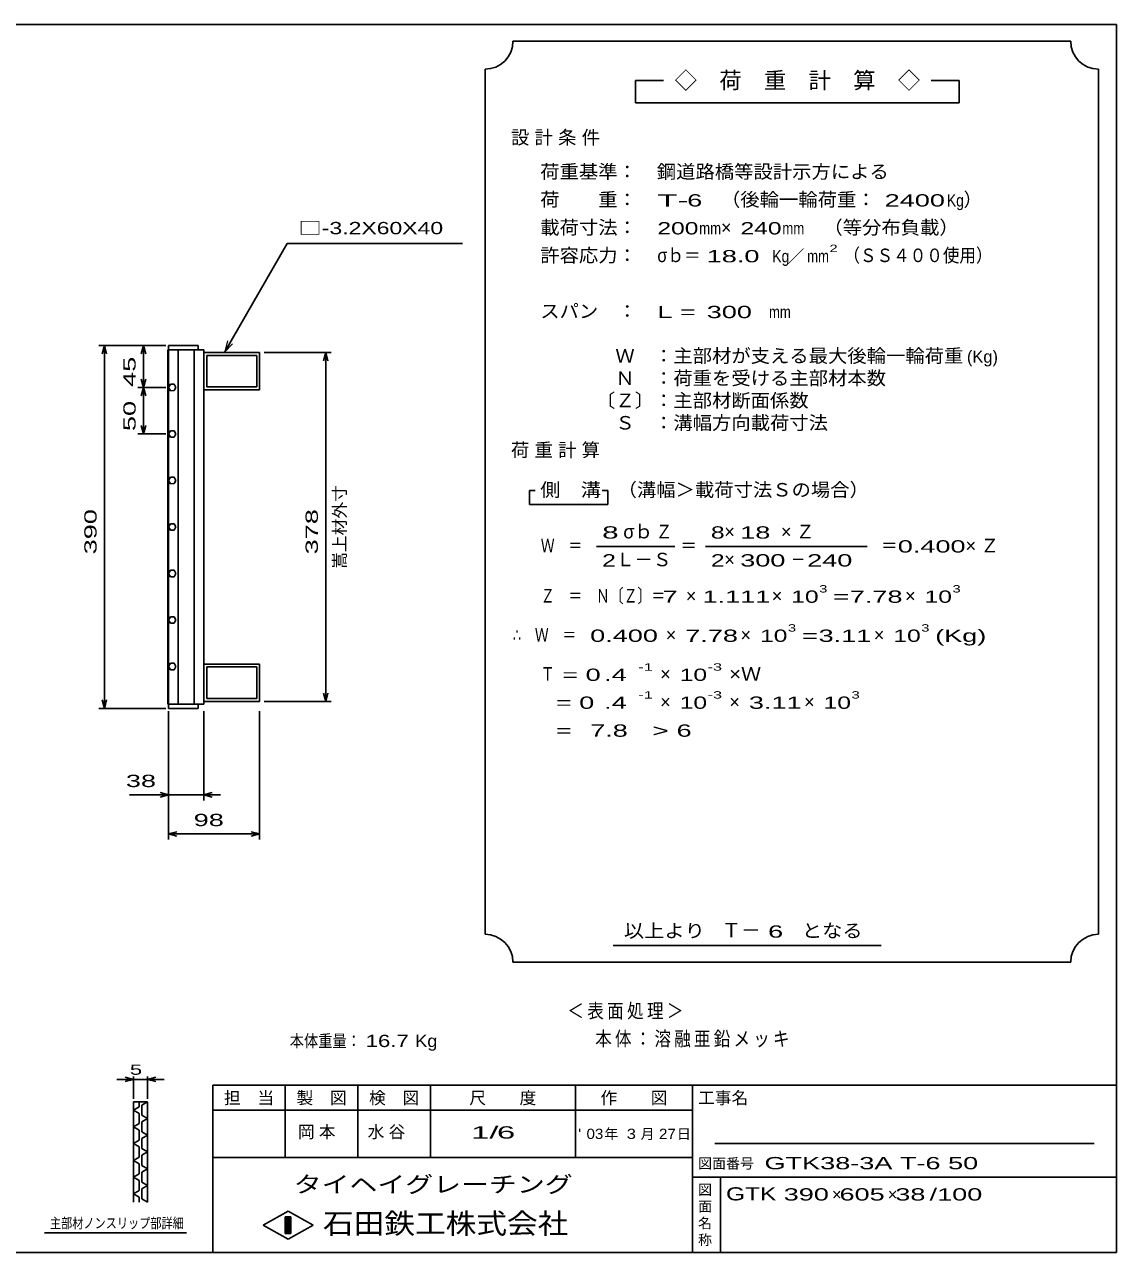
# Model space of a CAD drawing. Units: millimetres, scale not verified. Extents: x -1092 to 1039, y -770 to 632.
# Drawn here: x -136 to 1039, y -688 to 632 of the extents above; entities that cross this region are included whole.
import ezdxf
from ezdxf.enums import TextEntityAlignment as Align

# ---------------------------------------------------------------- set-up
doc = ezdxf.new("R2010")
doc.units = ezdxf.units.MM
doc.header["$LTSCALE"] = 6
for name, color, linetype, lineweight in [('0_2', 150, 'Continuous', 25), ('16', 3, 'Continuous', 25), ('22', 4, 'Continuous', 25), ('24', 2, 'Continuous', 25), ('32', 4, 'Continuous', 25)]:
    doc.layers.add(name, color=color, linetype=linetype, lineweight=lineweight)
doc.styles.add('ベクトル', font='')
doc.styles.get('ベクトル').set_extended_font_data('ベクトル')

msp = doc.modelspace()

# ---------------------------------------------------------------- linework, layer by layer
at = {"layer": '0_2'}
for p, q in [((-1037.4, 632.1), (1038.6, 632.1)), ((1038.6, 632.1), (1038.6, -687.9)), ((1038.6, -507.9), (66.6, -507.9)), ((66.6, -507.9), (66.6, -687.9)), ((144.6, -507.9), (144.6, -585.9)), ((222.6, -585.9), (222.6, -507.9)), ((300.6, -507.9), (300.6, -585.9)), ((456.6, -585.9), (456.6, -507.9)), ((582.6, -507.9), (582.6, -687.9)), ((582.6, -534.9), (66.6, -534.9)), ((1014.6, -570.9), (606.6, -570.9)), ((66.6, -585.9), (582.6, -585.9)), ((582.6, -606.9), (1038.6, -606.9)), ((612.6, -687.9), (612.6, -606.9)), ((120.6, -658.5), (147.6, -643.5)), ((147.6, -643.5), (174.6, -658.5)), ((147.6, -673.5), (120.6, -658.5)), ((144.6, -649.5), (150.6, -649.5)), ((144.6, -667.5), (144.6, -649.5)), ((144.6, -649.5), (145.8, -649.5)), ((145.8, -649.5), (145.8, -667.5)), ((147, -667.5), (147, -649.5)), ((147, -649.5), (148.2, -649.5)), ((174.6, -658.5), (147.6, -673.5)), ((148.2, -649.5), (148.2, -667.5)), ((149.4, -667.5), (149.4, -649.5)), ((149.4, -649.5), (150.6, -649.5)), ((150.6, -649.5), (150.6, -667.5)), ((150.6, -649.5), (150.6, -667.5)), ((150.6, -667.5), (144.6, -667.5)), ((145.8, -667.5), (147, -667.5)), ((148.2, -667.5), (149.4, -667.5)), ((1038.6, -687.9), (-1037.4, -687.9))]:
    msp.add_line(p, q, dxfattribs=at)
at = {"layer": '16'}
for p, q in [((18.3, -98.5), (18.3, 282.5)), ((18.3, 282.5), (19, 282.5)), ((51, 287), (19, 287)), ((19, 287), (19, 282.5)), ((19, 282.5), (51, 282.5)), ((19, 282.5), (19, -98.5)), ((57, 282.5), (19, 282.5)), ((29.5, 282.5), (29.5, -98.5)), ((46.5, -98.5), (46.5, 282.5)), ((51, 282.5), (51, 287)), ((57, -98.5), (57, 282.5)), ((57, 279.5), (117, 279.5)), ((57, 239.5), (57, 279.5)), ((117, 279.5), (117, 239.5)), ((60, 276.5), (114, 276.5)), ((60, 242.5), (60, 276.5)), ((114, 276.5), (114, 242.5)), ((20.976, 245.45), (19, 241.972)), ((19, 241.972), (21.024, 238.522)), ((24.976, 245.478), (20.976, 245.45)), ((21.024, 238.522), (25.024, 238.55)), ((27, 242), (24.976, 245.478)), ((25.024, 238.55), (27, 242.028)), ((117, 239.5), (57, 239.5)), ((114, 242.5), (60, 242.5)), ((20.976, 195.45), (19, 191.972)), ((19, 191.972), (21.024, 188.522)), ((24.976, 195.478), (20.976, 195.45)), ((21.024, 188.522), (25.024, 188.55)), ((27, 192), (24.976, 195.478)), ((25.024, 188.55), (27, 192.028)), ((20.976, 145.45), (19, 141.972)), ((24.976, 145.478), (20.976, 145.45)), ((27, 142), (24.976, 145.478)), ((19, 141.972), (21.024, 138.522)), ((21.024, 138.522), (25.024, 138.55)), ((25.024, 138.55), (27, 142.028)), ((20.976, 95.45), (19, 91.972)), ((24.976, 95.478), (20.976, 95.45)), ((27, 92), (24.976, 95.478)), ((19, 91.972), (21.024, 88.522)), ((21.024, 88.522), (25.024, 88.55)), ((25.024, 88.55), (27, 92.028)), ((20.976, 45.45), (19, 41.972)), ((19, 41.972), (21.024, 38.522)), ((24.976, 45.478), (20.976, 45.45)), ((27, 42), (24.976, 45.478)), ((25.024, 38.55), (27, 42.028)), ((21.024, 38.522), (25.024, 38.55)), ((20.976, -4.55), (19, -8.028)), ((19, -8.028), (21.024, -11.478)), ((24.976, -4.522), (20.976, -4.55)), ((21.024, -11.478), (25.024, -11.45)), ((27, -8), (24.976, -4.522)), ((25.024, -11.45), (27, -7.972)), ((20.976, -54.55), (19, -58.028)), ((19, -58.028), (21.024, -61.478)), ((24.976, -54.522), (20.976, -54.55)), ((21.024, -61.478), (25.024, -61.45)), ((27, -58), (24.976, -54.522)), ((25.024, -61.45), (27, -57.972)), ((117, -55.5), (57, -55.5)), ((57, -55.5), (57, -95.5)), ((114, -58.5), (60, -58.5)), ((60, -58.5), (60, -92.5)), ((114, -92.5), (114, -58.5)), ((117, -95.5), (117, -55.5)), ((19, -98.5), (18.3, -98.5)), ((19, -98.5), (51, -98.5)), ((19, -103), (19, -98.5)), ((19, -98.5), (57, -98.5)), ((51, -103), (19, -103)), ((51, -98.5), (51, -103)), ((57, -95.5), (117, -95.5)), ((60, -92.5), (114, -92.5))]:
    msp.add_line(p, q, dxfattribs=at)
at = {"layer": '22'}
for p, q in [((79.467, 280.432), (146.618, 396.742)), ((146.618, 396.742), (335.018, 396.742)), ((16, 287), (-56, 287)), ((-50, 287), (-52.4, 278)), ((-47.6, 278), (-50, 287)), ((-50, 287), (-50, -103)), ((16, 287), (-14, 287)), ((-8, 287), (-10.4, 278)), ((-5.6, 278), (-8, 287)), ((-8, 287), (-8, 242)), ((122, 279.5), (194, 279.5)), ((188, 279.5), (185.6, 270.5)), ((190.4, 270.5), (188, 279.5)), ((188, 279.5), (188, -95.5)), ((-8, 242), (-10.4, 251)), ((-5.6, 251), (-8, 242)), ((-14, 242), (16, 242)), ((-8, 242), (-10.4, 233)), ((-5.6, 233), (-8, 242)), ((-8, 242), (-8, 192)), ((-8, 192), (-10.4, 201)), ((-5.6, 201), (-8, 192)), ((-14, 192), (16, 192)), ((188, -95.5), (185.6, -86.5)), ((190.4, -86.5), (188, -95.5)), ((-56, -103), (16, -103)), ((-50, -103), (-52.4, -94)), ((-47.6, -94), (-50, -103)), ((194, -95.5), (122, -95.5)), ((19, -106), (19, -202)), ((19, -244), (19, -106)), ((57, -202), (57, -106)), ((117, -244), (117, -106)), ((19, -196), (-23, -196)), ((19, -196), (10, -193.6)), ((10, -198.4), (19, -196)), ((19, -196), (57, -196)), ((57, -196), (66, -193.6)), ((66, -198.4), (57, -196)), ((57, -196), (75, -196)), ((19, -238), (28, -235.6)), ((117, -238), (108, -235.6)), ((28, -240.4), (19, -238)), ((19, -238), (117, -238)), ((108, -240.4), (117, -238))]:
    msp.add_line(p, q, dxfattribs=at)
at = {"layer": '22', "lineweight": 13}
for p, q in [((82.573, 292.023), (79.467, 280.432)), ((79.467, 280.432), (87.952, 288.917))]:
    msp.add_line(p, q, dxfattribs=at)
at = {"layer": '24', "color": 4}
for p, q in [((989.4, 614.1), (389.4, 614.1)), ((359.4, 584.1), (359.4, -345.9)), ((1019.4, -345.9), (1019.4, 584.1)), ((551.4, 572.1), (521.4, 572.1)), ((521.4, 572.1), (521.4, 548.1)), ((869.4, 572.1), (839.4, 572.1)), ((869.4, 548.1), (869.4, 572.1)), ((521.4, 548.1), (869.4, 548.1)), ((413.4, 131.1), (407.4, 131.1)), ((407.4, 131.1), (407.4, 116.1)), ((491.4, 131.1), (485.4, 131.1)), ((491.4, 116.1), (491.4, 131.1)), ((407.4, 116.1), (491.4, 116.1)), ((479.4, 71.1), (563.4, 71.1)), ((596.4, 71.1), (770.4, 71.1)), ((497.4, -357.9), (785.4, -357.9)), ((389.4, -375.9), (989.4, -375.9))]:
    msp.add_line(p, q, dxfattribs=at)
for centre, start, end in [((359.4, 614.1), 270, 0), ((1019.4, 614.1), 180, 270), ((359.4, -375.9), 0, 90), ((1019.4, -375.9), 90, 180)]:
    msp.add_arc(centre, 30, start, end, dxfattribs=at)
at = {"layer": '32'}
for p, q in [((-18.6, -501.9), (-27.6, -499.5)), ((-18.6, -522.9), (-18.6, -498.9)), ((-3.6, -498.9), (-3.6, -522.9)), ((-3.6, -501.9), (5.4, -499.5)), ((-18.6, -501.9), (-36.6, -501.9)), ((-27.6, -504.3), (-18.6, -501.9)), ((-18.6, -501.9), (-3.6, -501.9)), ((5.4, -504.3), (-3.6, -501.9)), ((-3.6, -501.9), (14.4, -501.9)), ((-18.6, -525.9), (-3.6, -525.9)), ((-18.6, -633.9), (-18.6, -525.9)), ((-12.6, -525.9), (-12.6, -531.3)), ((-3.6, -525.9), (-9.6, -529.5)), ((-3.6, -525.9), (-3.6, -633.9)), ((-12.6, -531.3), (-18.6, -534.9)), ((-18.6, -534.9), (-12.6, -538.5)), ((-12.6, -538.5), (-12.6, -549.3)), ((-9.6, -529.5), (-9.6, -540.3)), ((-9.6, -540.3), (-3.6, -543.9)), ((-12.6, -549.3), (-18.6, -552.9)), ((-18.6, -552.9), (-12.6, -556.5)), ((-3.6, -543.9), (-9.6, -547.5)), ((-9.6, -547.5), (-9.6, -558.3)), ((-12.6, -567.3), (-18.6, -570.9)), ((-12.6, -556.5), (-12.6, -567.3)), ((-9.6, -558.3), (-3.6, -561.9)), ((-3.6, -561.9), (-9.6, -565.5)), ((-9.6, -565.5), (-9.6, -576.3)), ((-18.6, -570.9), (-12.6, -574.5)), ((-12.6, -574.5), (-12.6, -585.3)), ((-9.6, -576.3), (-3.6, -579.9)), ((-3.6, -579.9), (-9.6, -583.5)), ((-12.6, -585.3), (-18.6, -588.9)), ((-18.6, -588.9), (-12.6, -592.5)), ((-12.6, -592.5), (-12.6, -603.3)), ((-9.6, -583.5), (-9.6, -594.3)), ((-12.6, -603.3), (-18.6, -606.9)), ((-18.6, -606.9), (-12.6, -610.5)), ((-9.6, -594.3), (-3.6, -597.9)), ((-3.6, -597.9), (-9.6, -601.5)), ((-9.6, -601.5), (-9.6, -612.3)), ((-12.6, -610.5), (-12.6, -621.3)), ((-9.6, -612.3), (-3.6, -615.9)), ((-3.6, -615.9), (-9.6, -619.5)), ((-9.6, -619.5), (-9.6, -630.3)), ((-12.6, -621.3), (-18.6, -624.9)), ((-18.6, -624.9), (-12.6, -628.5)), ((-12.6, -628.5), (-12.6, -633.9)), ((-9.6, -630.3), (-3.6, -633.9)), ((38.4, -666.9), (-114.6, -666.9))]:
    msp.add_line(p, q, dxfattribs=at)

# ---------------------------------------------------------------- texts
at = {"layer": '0_2', "style": 'ベクトル'}
for s, height, p in [('担\u3000当', 13.2, (78.6, -521.7)), ('製\u3000図', 13.2, (156.6, -521.7)), ('検\u3000図', 13.2, (234.6, -521.7)), ('尺\u3000\u3000度', 13.2, (342.6, -521.7)), ('作\u3000\u3000図', 13.2, (483.6, -521.7)), ('工事名', 13.2, (588.6, -521.7)), ('年', 11, (487.8, -560.4)), ('月', 11, (526.8, -560.4)), ('日', 11, (565.8, -560.4)), ('図面番号', 11, (588.6, -592.2)), ('図', 11, (588.6, -620.4)), ('面', 11, (588.6, -638.4)), ('名', 11, (588.6, -656.4)), ('称', 11, (588.6, -674.4))]:
    msp.add_text(s, height=height, dxfattribs=at).set_placement(p, align=Align.MIDDLE_LEFT)
at = {"layer": '0_2', "color": 222, "style": 'ベクトル'}
for s, height, width, p in [('タイヘイグレーチング', 17.6, 1.25, (153.6, -614.7)), ('石田鉄工株式会社', 21.99, 1.1, (185.1, -656.7))]:
    msp.add_text(s, height=height, dxfattribs=dict(at, width=width)).set_placement(p, align=Align.MIDDLE_LEFT)
at = {"layer": '22', "color": 2, "style": 'ベクトル', "width": 1.4}
msp.add_text('□-3.2X60X40', height=13.2, dxfattribs=at).set_placement((158.618, 402.742), align=Align.BOTTOM_LEFT)
at = {"layer": '22', "color": 2, "style": 'ベクトル', "width": 1.65}
for s, p in [(' 45 ', (-23, 234.5)), (' 50 ', (-23, 187)), (' 390 ', (-65, 54.5)), (' 378 ', (173, 54.5))]:
    msp.add_text(s, height=13.2, rotation=90, dxfattribs=at).set_placement(p, align=Align.MIDDLE_LEFT)
at = {"layer": '22', "color": 2, "style": 'ベクトル'}
msp.add_text('嵩上材外寸', height=13.2, rotation=90, dxfattribs=at).set_placement((203, 47), align=Align.MIDDLE_LEFT)
for s, height, width, p in [(' 38 ', 13.2, 1.65, (-35, -181)), (' 98 ', 13.2, 1.65, (37.985, -223)), ('本体重量：', 13.2, 0.85, (149.4, -460.5)), (' 16.7', 13.2, 1.35, (224.4, -460.5)), ('Kg', 13.2, 1.1, (284.4, -460.5)), ('1/', 13.2, 2, (344.4, -558.9)), (' 6 ', 13.2, 2, (362.4, -558.9)), ("'", 11, 1.2, (459.6, -560.4)), ('03', 11, 1.1, (468.6, -560.4)), (' 3', 11, 1.2, (507, -560.4)), ('27', 11, 1.1, (546.6, -560.4)), ('GTK38-3A T-6 50      ', 13.2, 1.65, (660, -591.9)), ('GTK', 14.08, 1.4, (618.6, -624.9)), (' 390 ', 13.2, 1.65, (672.6, -625.5)), (' 605 ', 13.2, 1.65, (732.6, -625.5)), (' 38 ', 13.2, 1.65, (792.6, -625.5)), ('/', 13.2, 1.65, (837.6, -625.5)), (' 100 ', 13.2, 1.65, (837.6, -625.5))]:
    msp.add_text(s, height=height, dxfattribs=dict(at, width=width)).set_placement(p, align=Align.MIDDLE_LEFT)
for p in [(732.6, -625.5), (792.6, -625.5)]:
    msp.add_text('×', height=13.2, dxfattribs=at).set_placement(p, align=Align.MIDDLE_LEFT)
at = {"layer": '22', "color": 2, "attachment_point": 4, "style": 'ベクトル'}
for s, insert, char_height in [('\\T1.2;\\W0.85;＜表面処理＞', (447.9, -429), 15.4), ('\\T1.19;\\W0.85;本体：溶融亜鉛メッキ', (477.9, -459), 15.4), ('\\T1.25;岡本\u3000', (158.1, -558.9), 13.2), ('\\T1.25;水谷\u3000', (233.1, -558.9), 13.2)]:
    msp.add_mtext(s, dxfattribs=dict(at, insert=insert, char_height=char_height))
at = {"layer": '24', "style": 'ベクトル'}
for s, height, p in [('◇\u3000荷\u3000重\u3000計\u3000算\u3000◇', 17.6, (563.4, 572.1)), ('）', 14.52, (874.2, 444)), ('×', 14.52, (613.2, 414)), ('／', 13.2, (684.9, 383.1)), ('(Kg)', 13.2, (877.8, 275.1)), ('σｂ', 14.52, (508.2, 87)), ('×', 14.52, (616.8, 87)), ('Ｌ－Ｓ', 14.52, (500.4, 57)), ('×', 14.52, (616.8, 57)), ('×', 14.52, (575.4, 18)), ('×', 14.52, (667.8, 18)), ('×', 14.52, (811.2, 18)), ('×', 14.52, (553.8, -24)), ('×', 14.52, (634.2, -24)), ('×', 14.52, (777.6, -24)), ('×', 14.52, (547.8, -66)), ('×', 14.52, (547.8, -96)), ('×', 14.52, (622.2, -96)), ('×', 14.52, (702.6, -96)), ('Ｔ－', 15.4, (613.8, -341.4))]:
    msp.add_text(s, height=height, dxfattribs=at).set_placement(p, align=Align.MIDDLE_LEFT)
for s, height, width, p in [('荷重基準：\u3000', 14.52, 1.05, (418.8, 474)), ('鋼道路橋等設計示方による', 14.52, 1.05, (544.2, 474)), ('荷\u3000\u3000重：\u3000', 14.52, 1.05, (418.8, 444)), ('T-', 13.2, 2, (544.8, 443.1)), (' 6 ', 13.2, 1.65, (568.8, 443.1)), ('（後輪一輪荷重：', 14.52, 1.05, (613.2, 444)), (' 2400', 13.2, 1.65, (781.2, 443.1)), ('Kg', 13.2, 0.85, (856.2, 443.1)), ('載荷寸法：\u3000', 14.52, 1.05, (418.8, 414)), ('\u3000（等分布負載）', 14.52, 1.05, (702.6, 414)), ('200', 13.2, 1.5, (544.8, 413.1)), ('mm', 13.2, 0.8, (589.8, 413.1)), ('240', 13.2, 1.5, (634.2, 413.1)), ('mm', 13.2, 0.8, (679.2, 413.1)), ('許容応力：\u3000', 14.52, 1.05, (418.8, 384)), ('σｂ＝', 14.52, 0.9, (544.8, 384)), (' 18.0', 13.2, 1.65, (589.8, 383.1)), ('Kg', 13.2, 0.85, (668.4, 383.1)), ('mm', 13.2, 0.8, (705.9, 383.1)), ('2', 7.918, 1.5, (729.9, 391.5)), ('（ＳＳ４００使用）', 14.52, 0.9, (744.9, 384)), ('スパン\u3000：\u3000', 14.52, 1.05, (418.8, 324)), ('L =', 13.2, 1.65, (544.8, 323.1)), (' 300 ', 13.2, 1.65, (589.8, 323.1)), ('mm', 13.2, 0.8, (664.8, 323.1)), ('\u3000Ｗ\u3000：主部材が支える最大後輪一輪荷重', 14.52, 1.05, (478.8, 276)), ('\u3000Ｎ\u3000：荷重を受ける主部材本数', 14.52, 1.05, (478.8, 252)), ('〔Ｚ〕：主部材断面係数', 14.52, 1.05, (478.8, 228)), ('\u3000Ｓ\u3000：溝幅方向載荷寸法', 14.52, 1.05, (478.8, 204)), ('側\u3000溝', 14.52, 1.1, (418.8, 132)), ('\u3000（溝幅＞載荷寸法Ｓの場合）', 14.52, 1.05, (481.2, 132)), ('8', 13.2, 1.8, (485.4, 86.1)), ('Ｚ', 14.52, 0.9, (543, 87)), ('8', 13.2, 1.5, (602.4, 86.1)), (' 18 ', 13.2, 1.65, (625.8, 86.1)), ('Ｗ\u3000＝', 14.52, 0.75, (419.4, 72)), ('＝', 14.52, 0.9, (569.4, 72)), ('＝', 14.52, 0.9, (785.4, 72)), ('0.400', 13.2, 1.65, (803.4, 71.1)), ('2', 13.2, 1.5, (485.4, 56.1)), ('2', 13.2, 1.5, (602.4, 56.1)), (' 300 ', 13.2, 1.65, (625.8, 56.1)), ('－', 14.52, 0.75, (688.8, 57)), (' 240 ', 13.2, 1.65, (697.8, 56.1)), ('Ｚ\u3000＝\u3000Ｎ〔Ｚ〕＝', 14.52, 0.75, (419.4, 18)), ('3', 7.918, 1.5, (718.8, 25.5)), ('3', 7.918, 1.5, (862.2, 25.5)), (' 7 ', 13.2, 1.65, (542.4, 17.1)), ('1.111', 13.2, 1.65, (593.4, 17.1)), ('10', 13.2, 1.5, (688.8, 17.1)), ('=', 13.2, 1.7, (733.8, 17.1)), ('7.78', 13.2, 1.65, (751.8, 17.1)), ('10', 13.2, 1.5, (832.2, 17.1)), ('3', 7.918, 1.5, (685.2, -16.5)), ('3', 7.918, 1.5, (828.6, -16.5)), ('∴\u3000Ｗ\u3000＝', 14.52, 0.75, (389.4, -24)), (' 0.400', 13.2, 1.65, (464.4, -24.9)), ('7.78', 13.2, 1.65, (574.8, -24.9)), ('10', 13.2, 1.5, (655.2, -24.9)), ('=', 13.2, 1.7, (700.2, -24.9)), ('3.11', 13.2, 1.65, (718.2, -24.9)), ('10', 13.2, 1.5, (798.6, -24.9)), ('(Kg)', 13.2, 1.65, (843.6, -24.9)), ('Ｔ', 14.52, 0.75, (419.4, -66)), (' = 0', 13.2, 1.65, (434.4, -66.9)), (' .4 ', 13.2, 1.65, (479.4, -66.9)), ('-1', 7.918, 1.65, (524.4, -58.5)), ('10', 13.2, 1.5, (568.8, -66.9)), ('-3', 7.918, 1.65, (598.8, -58.5)), ('×Ｗ', 14.52, 1.1, (622.2, -66)), ('  = 0', 13.2, 1.65, (419.4, -96.9)), (' .4 ', 13.2, 1.65, (479.4, -96.9)), ('-1', 7.918, 1.65, (524.4, -88.5)), ('10', 13.2, 1.5, (568.8, -96.9)), ('-3', 7.918, 1.65, (598.8, -88.5)), ('3.11', 13.2, 1.65, (643.2, -96.9)), ('10', 13.2, 1.5, (723.6, -96.9)), ('3', 7.918, 1.5, (753.6, -88.5)), ('  =', 13.2, 1.65, (419.4, -126.9)), (' 7.8', 13.2, 1.65, (464.4, -126.9)), ('>', 13.2, 1.7, (539.4, -126.9)), (' 6 ', 13.2, 1.65, (557.4, -126.9)), ('以上より\u3000', 14.52, 1.1, (508.8, -342)), (' 6 ', 13.2, 1.65, (655.8, -342.9)), ('となる', 14.52, 1.1, (700.2, -342))]:
    msp.add_text(s, height=height, dxfattribs=dict(at, width=width)).set_placement(p, align=Align.MIDDLE_LEFT)
at = {"layer": '24', "char_height": 14.52, "attachment_point": 4, "style": 'ベクトル'}
for s, insert in [('\\T1.28;設計条件', (387.3, 510)), ('\\T1.28;荷重計算', (387.3, 174)), ('\\T1.42;×Ｚ', (677.7, 87)), ('\\T1.42;×Ｚ', (876.3, 72))]:
    msp.add_mtext(s, dxfattribs=dict(at, insert=insert))
at = {"layer": '32', "color": 2, "style": 'ベクトル'}
for s, width, p in [(' 5 ', 1.6, (-29.1, -491.4)), ('主部材ノンスリップ部詳細', 0.8, (-108.6, -656.4))]:
    msp.add_text(s, height=11, dxfattribs=dict(at, width=width)).set_placement(p, align=Align.MIDDLE_LEFT)

doc.saveas('drawing.dxf')
